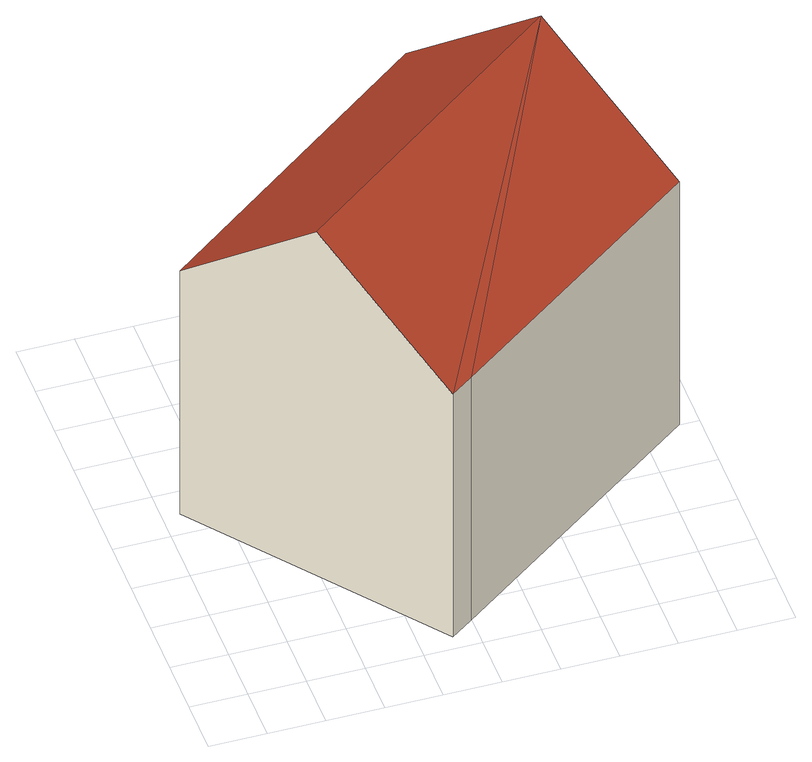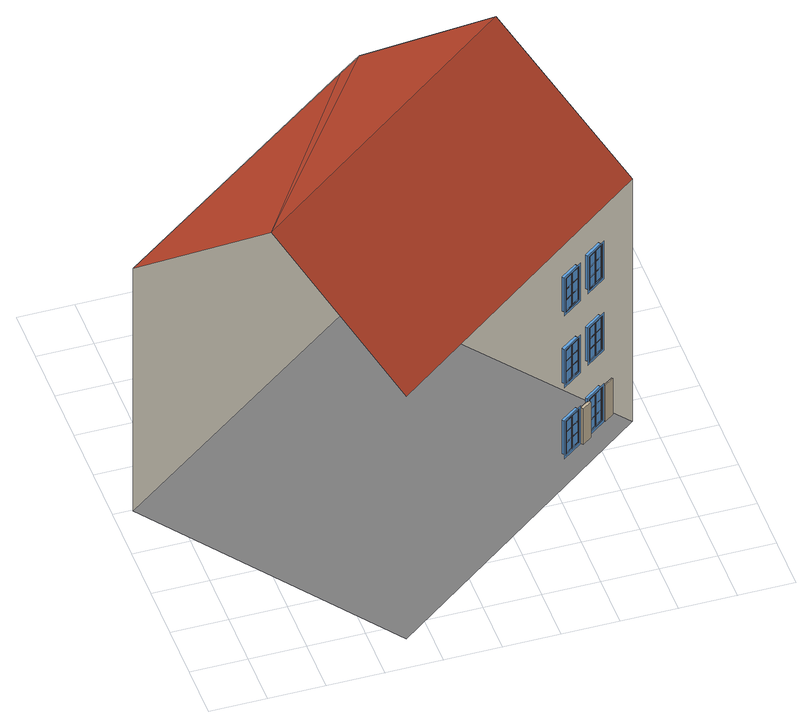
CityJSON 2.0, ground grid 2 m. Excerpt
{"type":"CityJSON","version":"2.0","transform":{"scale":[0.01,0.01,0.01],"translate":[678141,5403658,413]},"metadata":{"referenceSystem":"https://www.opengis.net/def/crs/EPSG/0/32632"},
"CityObjects":{
"building1":{"type":"Building","attributes":{"measuredHeight":14.99},"children":["building1-1","building1-2"],"geometry":[{"type":"MultiSurface","lod":"3","boundaries":[[[0,1,2,3]],[[4,5,6,7]],[[8,9,10,11]],[[12,2,1,13]],[[14,6,5,15]],[[16,10,9,17]],[[18,19,20,21]],[[22,23,24,25]],[[26,27,28,29]],[[30,31,32,33]],[[34,35,36,37]],[[38,39,40,41]],[[42,43,44,45]],[[46,47,48,49]],[[50,51,52,53]],[[54,20,19,55]],[[56,24,23,57]],[[58,28,27,59]],[[60,32,31,61]],[[62,36,35,63]],[[64,40,39,65]],[[66,44,43,67]],[[68,48,47,69]],[[70,52,51,71]],[[72,73,74,75],[29,76,77,26],[78,79,18,21],[80,81,22,25]],[[82,83,84,85],[41,86,87,38],[88,89,30,33],[90,91,34,37]],[[92,93,94,95],[53,96,97,50],[98,99,42,45],[100,101,46,49]],[[77,102,27,26]],[[81,103,23,22]],[[79,104,19,18]],[[87,105,39,38]],[[91,106,35,34]],[[89,107,31,30]],[[97,108,51,50]],[[101,109,47,46]],[[99,110,43,42]],[[21,20,111,78]],[[29,28,112,76]],[[25,24,113,80]],[[33,32,114,88]],[[41,40,115,86]],[[37,36,116,90]],[[45,44,117,98]],[[53,52,118,96]],[[49,48,119,100]],[[112,28,27,102]],[[103,113,24,23]],[[104,111,20,19]],[[115,40,39,105]],[[106,116,36,35]],[[107,114,32,31]],[[118,52,51,108]],[[109,119,48,47]],[[110,117,44,43]],[[59,27,102,120]],[[121,111,20,54]],[[57,23,103,122]],[[123,113,24,56]],[[124,112,28,58]],[[55,19,104,125]],[[65,39,105,126]],[[127,114,32,60]],[[63,35,106,128]],[[129,116,36,62]],[[130,115,40,64]],[[61,31,107,131]],[[71,51,108,132]],[[133,117,44,66]],[[69,47,109,134]],[[135,119,48,68]],[[136,118,52,70]],[[67,43,110,137]],[[78,111,104,79]],[[80,113,103,81]],[[76,112,102,77]],[[88,114,107,89]],[[90,116,106,91]],[[86,115,105,87]],[[98,117,110,99]],[[100,119,109,101]],[[96,118,108,97]],[[138,139,140,141,142]],[[122,103,113,123]],[[120,102,112,124]],[[125,104,111,121]],[[128,106,116,129]],[[126,105,115,130]],[[131,107,114,127]],[[134,109,119,135]],[[132,108,118,136]],[[137,110,117,133]],[[143,144,145,146],[147,0,3,148]],[[149,150,151,152],[153,4,7,154]],[[155,156,157,158],[159,8,11,160]],[[147,161,1,0]],[[153,162,5,4]],[[159,163,9,8]],[[3,2,164,148]],[[7,6,165,154]],[[11,10,166,160]],[[161,164,2,1],[167,168,169,170],[74,73,72,75]],[[162,165,6,5],[171,172,173,174],[84,83,82,85]],[[163,166,10,9],[175,176,177,178],[94,93,92,95]],[[179,164,2,12]],[[13,1,161,180]],[[181,165,6,14]],[[15,5,162,182]],[[183,166,10,16]],[[17,9,163,184]],[[185,186,187,188]],[[189,190,191,192]],[[193,194,195,196]],[[197,198,199,200]],[[201,202,203,204]],[[205,206,207,208]],[[209,210,211,212]],[[213,214,215,216]],[[217,218,219,220]],[[221,191,190,222]],[[223,195,194,224]],[[225,187,186,226]],[[227,203,202,228]],[[229,207,206,230]],[[231,199,198,232]],[[233,215,214,234]],[[235,219,218,236]],[[237,211,210,238]],[[169,168,167,170],[196,239,240,193],[241,242,189,192],[243,244,185,188]],[[173,172,171,174],[208,245,246,205],[247,248,201,204],[249,250,197,200]],[[177,176,175,178],[220,251,252,217],[253,254,213,216],[255,256,209,212]],[[240,257,194,193]],[[192,191,258,241]],[[188,187,259,243]],[[242,260,190,189]],[[244,261,186,185]],[[196,195,262,239]],[[246,263,206,205]],[[204,203,264,247]],[[200,199,265,249]],[[248,266,202,201]],[[250,267,198,197]],[[208,207,268,245]],[[252,269,218,217]],[[216,215,270,253]],[[212,211,271,255]],[[254,272,214,213]],[[256,273,210,209]],[[220,219,274,251]],[[262,195,194,257]],[[261,259,187,186]],[[260,258,191,190]],[[268,207,206,263]],[[267,265,199,198]],[[266,264,203,202]],[[274,219,218,269]],[[273,271,211,210]],[[272,270,215,214]],[[275,259,187,225]],[[226,186,261,276]],[[277,262,195,223]],[[224,194,257,278]],[[222,190,260,279]],[[280,258,191,221]],[[281,265,199,231]],[[232,198,267,282]],[[283,268,207,229]],[[230,206,263,284]],[[228,202,266,285]],[[286,264,203,227]],[[287,271,211,237]],[[238,210,273,288]],[[289,274,219,235]],[[236,218,269,290]],[[234,214,272,291]],[[292,270,215,233]],[[241,258,260,242]],[[239,262,257,240]],[[243,259,261,244]],[[247,264,266,248]],[[245,268,263,246]],[[249,265,267,250]],[[253,270,272,254]],[[251,274,269,252]],[[255,271,273,256]],[[278,257,262,277]],[[279,260,258,280]],[[276,261,259,275]],[[284,263,268,283]],[[285,266,264,286]],[[282,267,265,281]],[[290,269,274,289]],[[291,272,270,292]],[[288,273,271,287]],[[148,164,161,147]],[[154,165,162,153]],[[160,166,163,159]],[[180,161,164,179]],[[182,162,165,181]],[[184,163,166,183]],[[293,294,295,296]],[[297,298,299,300]],[[301,302,303,304]],[[305,295,294,306]],[[307,299,298,308]],[[309,303,302,310]],[[311,312,313,314]],[[315,316,317,318]],[[319,320,321,322]],[[323,324,325,326]],[[327,328,329,330]],[[331,332,333,334]],[[335,336,337,338]],[[339,340,341,342]],[[343,344,345,346]],[[347,313,312,348]],[[349,317,316,350]],[[351,321,320,352]],[[353,325,324,354]],[[355,329,328,356]],[[357,333,332,358]],[[359,337,336,360]],[[361,341,340,362]],[[363,345,344,364]],[[365,366,367,368],[322,369,370,319],[371,372,311,314],[373,374,315,318]],[[375,376,377,378],[334,379,380,331],[381,382,323,326],[383,384,327,330]],[[385,386,387,388],[346,389,390,343],[391,392,335,338],[393,394,339,342]],[[370,395,320,319]],[[374,396,316,315]],[[372,397,312,311]],[[380,398,332,331]],[[384,399,328,327]],[[382,400,324,323]],[[390,401,344,343]],[[394,402,340,339]],[[392,403,336,335]],[[314,313,404,371]],[[322,321,405,369]],[[318,317,406,373]],[[326,325,407,381]],[[334,333,408,379]],[[330,329,409,383]],[[338,337,410,391]],[[346,345,411,389]],[[342,341,412,393]],[[405,321,320,395]],[[396,406,317,316]],[[397,404,313,312]],[[408,333,332,398]],[[399,409,329,328]],[[400,407,325,324]],[[411,345,344,401]],[[402,412,341,340]],[[403,410,337,336]],[[413,404,313,347]],[[414,406,317,349]],[[415,405,321,351]],[[416,407,325,353]],[[417,409,329,355]],[[418,408,333,357]],[[419,410,337,359]],[[420,412,341,361]],[[421,411,345,363]],[[352,320,395,422]],[[350,316,396,423]],[[348,312,397,424]],[[358,332,398,425]],[[356,328,399,426]],[[354,324,400,427]],[[364,344,401,428]],[[362,340,402,429]],[[360,336,403,430]],[[371,404,397,372]],[[373,406,396,374]],[[369,405,395,370]],[[381,407,400,382]],[[383,409,399,384]],[[379,408,398,380]],[[391,410,403,392]],[[393,412,402,394]],[[389,411,401,390]],[[423,396,406,414]],[[422,395,405,415]],[[424,397,404,413]],[[426,399,409,417]],[[425,398,408,418]],[[427,400,407,416]],[[429,402,412,420]],[[428,401,411,421]],[[430,403,410,419]],[[431,432,433,434],[435,293,296,436]],[[437,438,439,440],[441,297,300,442]],[[443,444,445,446],[447,301,304,448]],[[296,295,449,436]],[[300,299,450,442]],[[304,303,451,448]],[[435,452,294,293]],[[441,453,298,297]],[[447,454,302,301]],[[452,449,295,294],[455,456,457,458],[367,366,365,368]],[[453,450,299,298],[459,460,461,462],[377,376,375,378]],[[454,451,303,302],[463,464,465,466],[387,386,385,388]],[[467,449,295,305]],[[306,294,452,468]],[[469,450,299,307]],[[308,298,453,470]],[[471,451,303,309]],[[310,302,454,472]],[[473,474,475,476]],[[477,478,479,480]],[[481,482,483,484]],[[485,486,487,488]],[[489,490,491,492]],[[493,494,495,496]],[[497,498,499,500]],[[501,502,503,504]],[[505,506,507,508]],[[509,479,478,510]],[[511,483,482,512]],[[513,475,474,514]],[[515,491,490,516]],[[517,495,494,518]],[[519,487,486,520]],[[521,503,502,522]],[[523,507,506,524]],[[525,499,498,526]],[[457,456,455,458],[484,527,528,481],[529,530,477,480],[531,532,473,476]],[[461,460,459,462],[496,533,534,493],[535,536,489,492],[537,538,485,488]],[[465,464,463,466],[508,539,540,505],[541,542,501,504],[543,544,497,500]],[[528,545,482,481]],[[480,479,546,529]],[[476,475,547,531]],[[530,548,478,477]],[[532,549,474,473]],[[484,483,550,527]],[[534,551,494,493]],[[492,491,552,535]],[[488,487,553,537]],[[536,554,490,489]],[[538,555,486,485]],[[496,495,556,533]],[[540,557,506,505]],[[504,503,558,541]],[[500,499,559,543]],[[542,560,502,501]],[[544,561,498,497]],[[508,507,562,539]],[[550,483,482,545]],[[549,547,475,474]],[[548,546,479,478]],[[556,495,494,551]],[[555,553,487,486]],[[554,552,491,490]],[[562,507,506,557]],[[561,559,499,498]],[[560,558,503,502]],[[563,547,475,513]],[[514,474,549,564]],[[565,550,483,511]],[[512,482,545,566]],[[510,478,548,567]],[[568,546,479,509]],[[569,553,487,519]],[[520,486,555,570]],[[571,556,495,517]],[[518,494,551,572]],[[516,490,554,573]],[[574,552,491,515]],[[575,559,499,525]],[[526,498,561,576]],[[577,562,507,523]],[[524,506,557,578]],[[522,502,560,579]],[[580,558,503,521]],[[529,546,548,530]],[[527,550,545,528]],[[531,547,549,532]],[[535,552,554,536]],[[533,556,551,534]],[[566,545,550,565]],[[567,548,546,568]],[[564,549,547,563]],[[572,551,556,571]],[[573,554,552,574]],[[570,555,553,569]],[[578,557,562,577]],[[579,560,558,580]],[[576,561,559,575]],[[468,452,449,467]],[[470,453,450,469]],[[472,454,451,471]],[[142,581,582,138]],[[139,138,583]],[[140,139,583,584]],[[142,141,585,586,581]],[[582,583,138]],[[581,586,587,582]],[[587,583,582]]],"semantics":{"surfaces":[{"type":"Window","@cityeditor:layer":"Unclassified.LoD3","frameKlumMaterialClass":"Wood","frameKlumMaterialIndex":"L101","paneMaterialClass":"Glass"},{"type":"WallSurface"},{"type":"RoofSurface","klumMaterialClass":"Ceramic","klumMaterialIndex":"D201","materialUncertainty":0.3},{"type":"GroundSurface"},{"type":"RoofSurface"}],"values":[0,0,0,0,0,0,0,0,0,0,0,0,0,0,0,0,0,0,0,0,0,0,0,0,0,0,0,0,0,0,0,0,0,0,0,0,0,0,0,0,0,0,0,0,0,0,0,0,0,0,0,0,0,0,0,0,0,0,0,0,0,0,0,0,0,0,0,0,0,0,0,0,0,0,0,0,0,0,0,0,0,1,0,0,0,0,0,0,0,0,0,0,0,0,0,0,0,0,0,0,0,0,0,0,0,0,0,0,0,0,0,0,0,0,0,0,0,0,0,0,0,0,0,0,0,0,0,0,0,0,0,0,0,0,0,0,0,0,0,0,0,0,0,0,0,0,0,0,0,0,0,0,0,0,0,0,0,0,0,0,0,0,0,0,0,0,0,0,0,0,0,0,0,0,0,0,0,0,0,0,0,0,0,0,0,0,0,0,0,0,0,0,0,0,0,0,0,0,0,0,0,0,0,0,0,0,0,0,0,0,0,0,0,0,0,0,0,0,0,0,0,0,0,0,0,0,0,0,0,0,0,0,0,0,0,0,0,0,0,0,0,0,0,0,0,0,0,0,0,0,0,0,0,0,0,0,0,0,0,0,0,0,0,0,0,0,0,0,0,0,0,0,0,0,0,0,0,0,0,0,0,0,0,0,0,0,0,0,0,0,0,0,0,0,0,0,0,0,0,0,0,0,0,0,0,0,0,0,0,0,0,0,0,0,0,0,0,0,0,0,0,0,0,0,0,0,0,0,0,0,0,0,0,0,0,0,0,0,0,0,0,0,0,0,0,0,0,0,0,0,0,0,0,0,0,0,0,0,0,0,0,0,0,0,0,0,0,0,0,0,0,0,0,0,0,0,0,0,0,0,0,0,0,0,0,0,0,0,0,0,1,2,2,3,4,1,2]}}]},
"building1-1":{"type":"BuildingInstallation","attributes":{"klumMaterialClass":"Wood","klumMaterialIndex":"L102","relationToConstruction":"outside"},"parents":["building1"],"geometry":[{"type":"MultiSurface","lod":"3","boundaries":[[[588,589,590,591]],[[589,588,592,593]],[[591,590,594,595]],[[588,591,595,592]],[[595,594,593,592]],[[590,589,593,594]]]}]},
"building1-2":{"type":"BuildingInstallation","attributes":{"klumMaterialClass":"Wood","klumMaterialIndex":"L102","relationToConstruction":"outside"},"parents":["building1"],"geometry":[{"type":"MultiSurface","lod":"3","boundaries":[[[596,597,598,599]],[[597,596,600,601]],[[599,598,602,603]],[[596,599,603,600]],[[603,602,601,600]],[[598,597,601,602]]]}]}
},
"vertices":[
[196,997,366],[197,996,366],[197,996,219],[196,997,219],[196,997,990],[197,996,990],[197,996,842],[196,997,842],[196,997,676],[197,996,676],[197,996,529],[196,997,529],[206,985,219],[206,985,366],[206,985,842],[206,985,990],[206,985,529],[206,985,676],[201,998,315],[202,997,315],[202,997,270],[201,998,270],[201,998,268],[202,997,268],[202,997,224],[201,998,224],[201,998,361],[202,997,361],[202,997,316],[201,998,316],[201,998,938],[202,997,938],[202,997,894],[201,998,894],[201,998,892],[202,997,892],[202,997,847],[201,998,847],[201,998,985],[202,997,985],[202,997,940],[201,998,940],[201,998,625],[202,997,625],[202,997,581],[201,998,581],[201,998,579],[202,997,579],[202,997,534],[201,998,534],[201,998,672],[202,997,672],[202,997,627],[201,998,627],[204,994,270],[204,994,315],[204,994,224],[204,994,268],[204,994,316],[204,994,361],[204,994,894],[204,994,938],[204,994,847],[204,994,892],[204,994,940],[204,994,985],[204,994,581],[204,994,625],[204,994,534],[204,994,579],[204,994,627],[204,994,672],[226,1017,222],[199,997,222],[199,997,363],[226,1017,363],[225,1017,316],[225,1017,361],[225,1017,270],[225,1017,315],[225,1017,224],[225,1017,268],[226,1017,845],[199,997,845],[199,997,987],[226,1017,987],[225,1017,940],[225,1017,985],[225,1017,894],[225,1017,938],[225,1017,847],[225,1017,892],[226,1017,532],[199,997,532],[199,997,674],[226,1017,674],[225,1017,627],[225,1017,672],[225,1017,581],[225,1017,625],[225,1017,534],[225,1017,579],[226,1015,361],[226,1015,268],[226,1015,315],[226,1015,985],[226,1015,892],[226,1015,938],[226,1015,672],[226,1015,579],[226,1015,625],[226,1015,270],[226,1015,316],[226,1015,224],[226,1015,894],[226,1015,940],[226,1015,847],[226,1015,581],[226,1015,627],[226,1015,534],[228,1012,361],[228,1012,270],[228,1012,268],[228,1012,224],[228,1012,316],[228,1012,315],[228,1012,985],[228,1012,894],[228,1012,892],[228,1012,847],[228,1012,940],[228,1012,938],[228,1012,672],[228,1012,581],[228,1012,579],[228,1012,534],[228,1012,627],[228,1012,625],[715,56,1149],[388,475,1589],[60,895,1149],[60,895,90],[715,56,90],[261,1046,209],[190,993,209],[190,993,376],[261,1046,376],[255,1042,366],[255,1042,219],[261,1046,833],[190,993,833],[190,993,999],[261,1046,999],[255,1042,990],[255,1042,842],[261,1046,520],[190,993,520],[190,993,686],[261,1046,686],[255,1042,676],[255,1042,529],[256,1040,366],[256,1040,990],[256,1040,676],[256,1040,219],[256,1040,842],[256,1040,529],[228,1019,363],[228,1019,222],[254,1039,222],[254,1039,363],[228,1019,987],[228,1019,845],[254,1039,845],[254,1039,987],[228,1019,674],[228,1019,532],[254,1039,532],[254,1039,674],[264,1029,219],[264,1029,366],[264,1029,842],[264,1029,990],[264,1029,529],[264,1029,676],[229,1020,268],[230,1018,268],[230,1018,224],[229,1020,224],[229,1020,315],[230,1018,315],[230,1018,270],[229,1020,270],[229,1020,361],[230,1018,361],[230,1018,316],[229,1020,316],[229,1020,892],[230,1018,892],[230,1018,847],[229,1020,847],[229,1020,938],[230,1018,938],[230,1018,894],[229,1020,894],[229,1020,985],[230,1018,985],[230,1018,940],[229,1020,940],[229,1020,579],[230,1018,579],[230,1018,534],[229,1020,534],[229,1020,625],[230,1018,625],[230,1018,581],[229,1020,581],[229,1020,672],[230,1018,672],[230,1018,627],[229,1020,627],[232,1015,270],[232,1015,315],[232,1015,316],[232,1015,361],[232,1015,224],[232,1015,268],[232,1015,894],[232,1015,938],[232,1015,940],[232,1015,985],[232,1015,847],[232,1015,892],[232,1015,581],[232,1015,625],[232,1015,627],[232,1015,672],[232,1015,534],[232,1015,579],[253,1038,316],[253,1038,361],[253,1038,270],[253,1038,315],[253,1038,224],[253,1038,268],[253,1038,940],[253,1038,985],[253,1038,894],[253,1038,938],[253,1038,847],[253,1038,892],[253,1038,627],[253,1038,672],[253,1038,581],[253,1038,625],[253,1038,534],[253,1038,579],[254,1036,361],[254,1036,270],[254,1036,224],[254,1036,315],[254,1036,268],[254,1036,316],[254,1036,985],[254,1036,894],[254,1036,847],[254,1036,938],[254,1036,892],[254,1036,940],[254,1036,672],[254,1036,581],[254,1036,534],[254,1036,625],[254,1036,579],[254,1036,627],[257,1033,224],[257,1033,268],[257,1033,316],[257,1033,361],[257,1033,315],[257,1033,270],[257,1033,847],[257,1033,892],[257,1033,940],[257,1033,985],[257,1033,938],[257,1033,894],[257,1033,534],[257,1033,579],[257,1033,627],[257,1033,672],[257,1033,625],[257,1033,581],[302,1077,368],[303,1076,368],[303,1076,221],[302,1077,221],[302,1077,992],[303,1076,992],[303,1076,844],[302,1077,844],[302,1077,679],[303,1076,679],[303,1076,531],[302,1077,531],[311,1065,221],[311,1065,368],[311,1065,844],[311,1065,992],[311,1065,531],[311,1065,679],[306,1078,317],[307,1076,317],[307,1076,272],[306,1078,272],[306,1078,270],[307,1076,270],[307,1076,226],[306,1078,226],[306,1078,363],[307,1076,363],[307,1076,319],[306,1078,319],[306,1078,940],[307,1076,940],[307,1076,896],[306,1078,896],[306,1078,894],[307,1076,894],[307,1076,849],[306,1078,849],[306,1078,987],[307,1076,987],[307,1076,942],[306,1078,942],[306,1078,627],[307,1076,627],[307,1076,583],[306,1078,583],[306,1078,581],[307,1076,581],[307,1076,536],[306,1078,536],[306,1078,674],[307,1076,674],[307,1076,629],[306,1078,629],[310,1073,272],[310,1073,317],[310,1073,226],[310,1073,270],[310,1073,319],[310,1073,363],[310,1073,896],[310,1073,940],[310,1073,849],[310,1073,894],[310,1073,942],[310,1073,987],[310,1073,583],[310,1073,627],[310,1073,536],[310,1073,581],[310,1073,629],[310,1073,674],[332,1097,224],[305,1077,224],[305,1077,365],[332,1097,365],[331,1096,319],[331,1096,363],[331,1096,272],[331,1096,317],[331,1096,226],[331,1096,270],[332,1097,847],[305,1077,847],[305,1077,989],[332,1097,989],[331,1096,942],[331,1096,987],[331,1096,896],[331,1096,940],[331,1096,849],[331,1096,894],[332,1097,534],[305,1077,534],[305,1077,676],[332,1097,676],[331,1096,629],[331,1096,674],[331,1096,583],[331,1096,627],[331,1096,536],[331,1096,581],[332,1095,363],[332,1095,270],[332,1095,317],[332,1095,987],[332,1095,894],[332,1095,940],[332,1095,674],[332,1095,581],[332,1095,627],[332,1095,272],[332,1095,319],[332,1095,226],[332,1095,896],[332,1095,942],[332,1095,849],[332,1095,583],[332,1095,629],[332,1095,536],[334,1092,272],[334,1092,226],[334,1092,319],[334,1092,896],[334,1092,849],[334,1092,942],[334,1092,583],[334,1092,536],[334,1092,629],[334,1092,363],[334,1092,270],[334,1092,317],[334,1092,987],[334,1092,894],[334,1092,940],[334,1092,674],[334,1092,581],[334,1092,627],[367,1126,211],[296,1073,211],[296,1073,378],[367,1126,378],[361,1121,368],[361,1121,221],[367,1126,835],[296,1073,835],[296,1073,1001],[367,1126,1001],[361,1121,992],[361,1121,844],[367,1126,522],[296,1073,522],[296,1073,688],[367,1126,688],[361,1121,679],[361,1121,531],[362,1120,221],[362,1120,844],[362,1120,531],[362,1120,368],[362,1120,992],[362,1120,679],[333,1098,365],[333,1098,224],[360,1118,224],[360,1118,365],[333,1098,989],[333,1098,847],[360,1118,847],[360,1118,989],[333,1098,676],[333,1098,534],[360,1118,534],[360,1118,676],[370,1109,221],[370,1109,368],[370,1109,844],[370,1109,992],[370,1109,531],[370,1109,679],[335,1099,270],[336,1098,270],[336,1098,226],[335,1099,226],[335,1099,317],[336,1098,317],[336,1098,272],[335,1099,272],[335,1099,363],[336,1098,363],[336,1098,319],[335,1099,319],[335,1099,894],[336,1098,894],[336,1098,849],[335,1099,849],[335,1099,940],[336,1098,940],[336,1098,896],[335,1099,896],[335,1099,987],[336,1098,987],[336,1098,942],[335,1099,942],[335,1099,581],[336,1098,581],[336,1098,536],[335,1099,536],[335,1099,627],[336,1098,627],[336,1098,583],[335,1099,583],[335,1099,674],[336,1098,674],[336,1098,629],[335,1099,629],[338,1095,272],[338,1095,317],[338,1095,319],[338,1095,363],[338,1095,226],[338,1095,270],[338,1095,896],[338,1095,940],[338,1095,942],[338,1095,987],[338,1095,849],[338,1095,894],[338,1095,583],[338,1095,627],[338,1095,629],[338,1095,674],[338,1095,536],[338,1095,581],[359,1118,319],[359,1118,363],[359,1118,272],[359,1118,317],[359,1118,226],[359,1118,270],[359,1118,942],[359,1118,987],[359,1118,896],[359,1118,940],[359,1118,849],[359,1118,894],[359,1118,629],[359,1118,674],[359,1118,583],[359,1118,627],[359,1118,536],[359,1118,581],[360,1116,363],[360,1116,272],[360,1116,226],[360,1116,317],[360,1116,270],[360,1116,319],[360,1116,987],[360,1116,896],[360,1116,849],[360,1116,940],[360,1116,894],[360,1116,942],[360,1116,674],[360,1116,583],[360,1116,536],[360,1116,627],[360,1116,581],[360,1116,629],[362,1113,226],[362,1113,270],[362,1113,319],[362,1113,363],[362,1113,317],[362,1113,272],[362,1113,849],[362,1113,894],[362,1113,942],[362,1113,987],[362,1113,940],[362,1113,896],[362,1113,536],[362,1113,581],[362,1113,629],[362,1113,674],[362,1113,627],[362,1113,583],[795,113,90],[795,113,1149],[1402,1239,1589],[1082,1664,1149],[1082,1664,90],[1731,802,90],[1731,802,1149],
[155,967,213],[189,992,213],[189,992,369],[155,967,369],[152,972,213],[186,997,213],[186,997,369],[152,972,369],
[261,1047,213],[296,1072,213],[296,1072,369],[261,1047,369],[255,1056,213],[289,1081,213],[289,1081,369],[255,1056,369]
]}
